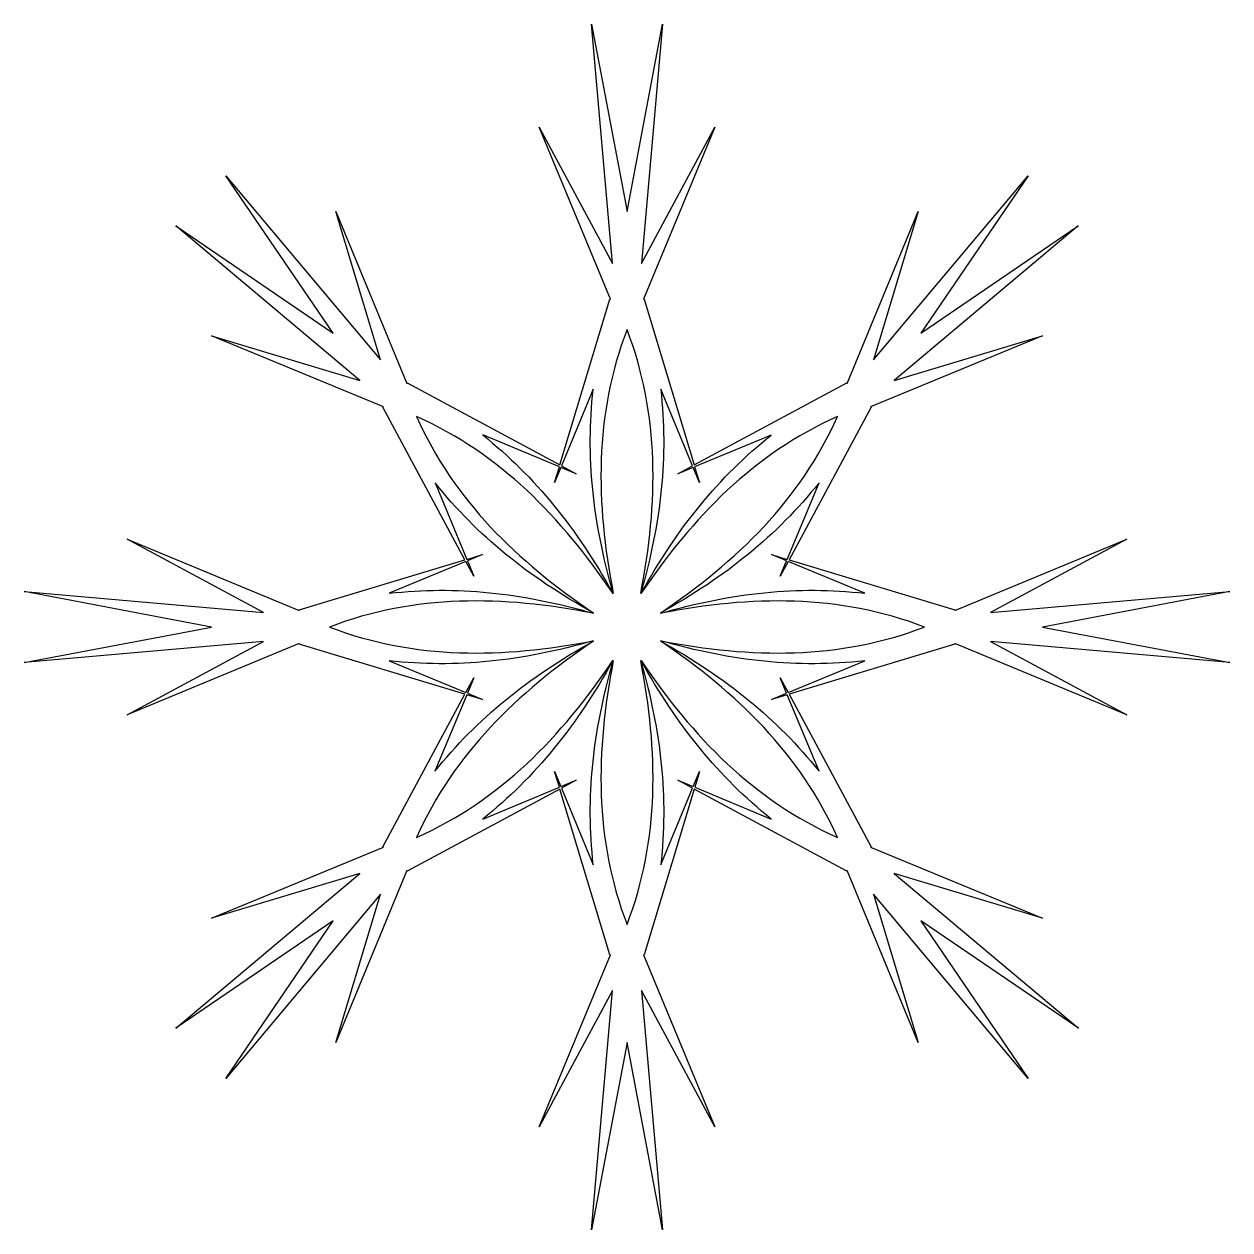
# Model space of a CAD drawing. Header units: centimetres. Extents: x -10 to 10, y -10 to 10.
import ezdxf

# ---------------------------------------------------------------- set-up
doc = ezdxf.new("R2010")
doc.units = ezdxf.units.CM
doc.header["$MEASUREMENT"] = 0
doc.layers.add('Camada 1', color=7, linetype='Continuous')

msp = doc.modelspace()

# ---------------------------------------------------------------- linework, layer by layer
at = {"layer": 'Camada 1'}
for points, knots in [([(6.88775, -0.00026), (6.88775, -0.00026), (9.99316, 0.58632), (9.99316, 0.58632), (9.99316, 0.58632), (9.99316, 0.58632), (6.02319, 0.24146), (6.02319, 0.24146), (6.02319, 0.24146), (6.02319, 0.24146), (8.2836, 1.45497), (8.2836, 1.45497), (8.2836, 1.45497), (8.2836, 1.45497), (5.4338, 0.27411), (5.4338, 0.27411), (5.4338, 0.27411), (5.4338, 0.27411), (5.43327, 0.27464), (5.43327, 0.27464), (5.43327, 0.27464), (5.43327, 0.27464), (5.43634, 0.2839), (5.43634, 0.2839), (5.43634, 0.2839), (5.43634, 0.2839), (2.68581, 1.1122), (2.68581, 1.1122), (2.68581, 1.1122), (2.68581, 1.1122), (4.04513, 3.64312), (4.04513, 3.64312), (4.04513, 3.64312), (4.04513, 3.64312), (4.0364, 3.64698), (4.0364, 3.64698), (4.0364, 3.64698), (4.0364, 3.64698), (4.0364, 3.64801), (4.0364, 3.64801), (4.0364, 3.64801), (4.0364, 3.64801), (6.8862, 4.8281), (6.8862, 4.8281), (6.8862, 4.8281), (6.8862, 4.8281), (4.42933, 4.08801), (4.42933, 4.08801), (4.42933, 4.08801), (4.42933, 4.08801), (7.48074, 6.65082), (7.48074, 6.65082), (7.48074, 6.65082), (7.48074, 6.65082), (4.87063, 4.87002), (4.87063, 4.87002), (4.87063, 4.87002), (4.87063, 4.87002), (6.65117, 7.4804), (6.65117, 7.4804), (6.65117, 7.4804), (6.65117, 7.4804), (4.08836, 4.42952), (4.08836, 4.42952), (4.08836, 4.42952), (4.08836, 4.42952), (4.82848, 6.88586), (4.82848, 6.88586), (4.82848, 6.88586), (4.82848, 6.88586), (3.64865, 4.03632), (3.64865, 4.03632), (3.64865, 4.03632), (3.64865, 4.03632), (3.64762, 4.03579), (3.64762, 4.03579), (3.64762, 4.03579), (3.64762, 4.03579), (3.64352, 4.04455), (3.64352, 4.04455), (3.64352, 4.04455), (3.64352, 4.04455), (1.1126, 2.68576), (1.1126, 2.68576), (1.1126, 2.68576), (1.1126, 2.68576), (0.28406, 5.43579), (0.28406, 5.43579), (0.28406, 5.43579), (0.28406, 5.43579), (0.27533, 5.43269), (0.27533, 5.43269), (0.27533, 5.43269), (0.27533, 5.43269), (0.2748, 5.43399), (0.2748, 5.43399), (0.2748, 5.43399), (0.2748, 5.43399), (1.45513, 8.28302), (1.45513, 8.28302), (1.45513, 8.28302), (1.45513, 8.28302), (0.24188, 6.02287), (0.24188, 6.02287), (0.24188, 6.02287), (0.24188, 6.02287), (0.58644, 9.99278), (0.58644, 9.99278), (0.58644, 9.99278), (0.58644, 9.99278), (0.00012, 6.88789), (0.00012, 6.88789), (0.00012, 6.88789), (0.00012, 6.88789), (-0.5867, 9.99278), (-0.5867, 9.99278), (-0.5867, 9.99278), (-0.5867, 9.99278), (-0.2416, 6.02281), (-0.2416, 6.02281), (-0.2416, 6.02281), (-0.2416, 6.02281), (-1.45511, 8.28296), (-1.45511, 8.28296), (-1.45511, 8.28296), (-1.45511, 8.28296), (-0.27451, 5.43393), (-0.27451, 5.43393), (-0.27451, 5.43393), (-0.27451, 5.43393), (-0.27501, 5.43263), (-0.27501, 5.43263), (-0.27501, 5.43263), (-0.27501, 5.43263), (-0.28377, 5.43573), (-0.28377, 5.43573), (-0.28377, 5.43573), (-0.28377, 5.43573), (-1.11231, 2.6857), (-1.11231, 2.6857), (-1.11231, 2.6857), (-1.11231, 2.6857), (-3.64323, 4.04449), (-3.64323, 4.04449), (-3.64323, 4.04449), (-3.64323, 4.04449), (-3.64736, 4.03573), (-3.64736, 4.03573), (-3.64736, 4.03573), (-3.64736, 4.03573), (-3.64863, 4.03626), (-3.64863, 4.03626), (-3.64863, 4.03626), (-3.64863, 4.03626), (-4.82793, 6.8858), (-4.82793, 6.8858), (-4.82793, 6.8858), (-4.82793, 6.8858), (-4.08784, 4.42946), (-4.08784, 4.42946), (-4.08784, 4.42946), (-4.08784, 4.42946), (-6.65145, 7.48038), (-6.65145, 7.48038), (-6.65145, 7.48038), (-6.65145, 7.48038), (-4.87041, 4.87), (-4.87041, 4.87), (-4.87041, 4.87), (-4.87041, 4.87), (-7.48103, 6.6508), (-7.48103, 6.6508), (-7.48103, 6.6508), (-7.48103, 6.6508), (-4.42938, 4.08799), (-4.42938, 4.08799), (-4.42938, 4.08799), (-4.42938, 4.08799), (-6.88622, 4.82808), (-6.88622, 4.82808), (-6.88622, 4.82808), (-6.88622, 4.82808), (-4.03668, 3.64799), (-4.03668, 3.64799), (-4.03668, 3.64799), (-4.03668, 3.64799), (-4.03591, 3.64696), (-4.03591, 3.64696), (-4.03591, 3.64696), (-4.03591, 3.64696), (-4.04467, 3.6431), (-4.04467, 3.6431), (-4.04467, 3.6431), (-4.04467, 3.6431), (-2.68561, 1.11218), (-2.68561, 1.11218), (-2.68561, 1.11218), (-2.68561, 1.11218), (-5.43614, 0.2839), (-5.43614, 0.2839), (-5.43614, 0.2839), (-5.43614, 0.2839), (-5.43281, 0.27464), (-5.43281, 0.27464), (-5.43281, 0.27464), (-5.43281, 0.27464), (-5.43358, 0.27411), (-5.43358, 0.27411), (-5.43358, 0.27411), (-5.43358, 0.27411), (-8.28309, 1.455), (-8.28309, 1.455), (-8.28309, 1.455), (-8.28309, 1.455), (-6.02297, 0.24149), (-6.02297, 0.24149), (-6.02297, 0.24149), (-6.02297, 0.24149), (-9.99317, 0.58632), (-9.99317, 0.58632), (-9.99317, 0.58632), (-9.99317, 0.58632), (-6.88802, -0.00026), (-6.88802, -0.00026), (-6.88802, -0.00026), (-6.88802, -0.00026), (-9.99266, -0.58708), (-9.99266, -0.58708), (-9.99266, -0.58708), (-9.99266, -0.58708), (-6.02296, -0.24172), (-6.02296, -0.24172), (-6.02296, -0.24172), (-6.02296, -0.24172), (-8.28308, -1.45576), (-8.28308, -1.45576), (-8.28308, -1.45576), (-8.28308, -1.45576), (-5.43407, -0.27514), (-5.43407, -0.27514), (-5.43407, -0.27514), (-5.43407, -0.27514), (-5.43278, -0.27514), (-5.43278, -0.27514), (-5.43278, -0.27514), (-5.43278, -0.27514), (-5.43611, -0.28414), (-5.43611, -0.28414), (-5.43611, -0.28414), (-5.43611, -0.28414), (-2.68608, -1.11268), (-2.68608, -1.11268), (-2.68608, -1.11268), (-2.68608, -1.11268), (-4.04514, -3.64358), (-4.04514, -3.64358), (-4.04514, -3.64358), (-4.04514, -3.64358), (-4.03588, -3.64771), (-4.03588, -3.64771), (-4.03588, -3.64771), (-4.03588, -3.64771), (-4.03641, -3.64845), (-4.03641, -3.64845), (-4.03641, -3.64845), (-4.03641, -3.64845), (-6.88618, -4.82831), (-6.88618, -4.82831), (-6.88618, -4.82831), (-6.88618, -4.82831), (-4.42984, -4.08819), (-4.42984, -4.08819), (-4.42984, -4.08819), (-4.42984, -4.08819), (-7.48103, -6.65184), (-7.48103, -6.65184), (-7.48103, -6.65184), (-7.48103, -6.65184), (-4.87015, -4.87053), (-4.87015, -4.87053), (-4.87015, -4.87053), (-4.87015, -4.87053), (-6.65146, -7.48144), (-6.65146, -7.48144), (-6.65146, -7.48144), (-6.65146, -7.48144), (-4.08789, -4.42976), (-4.08789, -4.42976), (-4.08789, -4.42976), (-4.08789, -4.42976), (-4.82798, -6.8866), (-4.82798, -6.8866), (-4.82798, -6.8866), (-4.82798, -6.8866), (-3.64815, -4.03709), (-3.64815, -4.03709), (-3.64815, -4.03709), (-3.64815, -4.03709), (-3.64738, -4.03632), (-3.64738, -4.03632), (-3.64738, -4.03632), (-3.64738, -4.03632), (-3.64275, -4.04505), (-3.64275, -4.04505), (-3.64275, -4.04505), (-3.64275, -4.04505), (-1.11235, -2.68649), (-1.11235, -2.68649), (-1.11235, -2.68649), (-1.11235, -2.68649), (-0.28431, -5.43652), (-0.28431, -5.43652), (-0.28431, -5.43652), (-0.28431, -5.43652), (-0.27455, -5.43319), (-0.27455, -5.43319), (-0.27455, -5.43319), (-0.27455, -5.43319), (-0.27455, -5.43396), (-0.27455, -5.43396), (-0.27455, -5.43396), (-0.27455, -5.43396), (-1.45539, -8.28347), (-1.45539, -8.28347), (-1.45539, -8.28347), (-1.45539, -8.28347), (-0.24161, -6.02335), (-0.24161, -6.02335), (-0.24161, -6.02335), (-0.24161, -6.02335), (-0.5867, -9.99278), (-0.5867, -9.99278), (-0.5867, -9.99278), (-0.5867, -9.99278), (0.00012, -6.88737), (0.00012, -6.88737), (0.00012, -6.88737), (0.00012, -6.88737), (0.58694, -9.99278), (0.58694, -9.99278), (0.58694, -9.99278), (0.58694, -9.99278), (0.24184, -6.02334), (0.24184, -6.02334), (0.24184, -6.02334), (0.24184, -6.02334), (1.45562, -8.28346), (1.45562, -8.28346), (1.45562, -8.28346), (1.45562, -8.28346), (0.27478, -5.43396), (0.27478, -5.43396), (0.27478, -5.43396), (0.27478, -5.43396), (0.27478, -5.43319), (0.27478, -5.43319), (0.27478, -5.43319), (0.27478, -5.43319), (0.28404, -5.43652), (0.28404, -5.43652), (0.28404, -5.43652), (0.28404, -5.43652), (1.11258, -2.68649), (1.11258, -2.68649), (1.11258, -2.68649), (1.11258, -2.68649), (3.643, -4.04505), (3.643, -4.04505), (3.643, -4.04505), (3.643, -4.04505), (3.6471, -4.03632), (3.6471, -4.03632), (3.6471, -4.03632), (3.6471, -4.03632), (3.64813, -4.03709), (3.64813, -4.03709), (3.64813, -4.03709), (3.64813, -4.03709), (4.82846, -6.8866), (4.82846, -6.8866), (4.82846, -6.8866), (4.82846, -6.8866), (4.08834, -4.43026), (4.08834, -4.43026), (4.08834, -4.43026), (4.08834, -4.43026), (6.65115, -7.48141), (6.65115, -7.48141), (6.65115, -7.48141), (6.65115, -7.48141), (4.87061, -4.8705), (4.87061, -4.8705), (4.87061, -4.8705), (4.87061, -4.8705), (7.48125, -6.65181), (7.48125, -6.65181), (7.48125, -6.65181), (7.48125, -6.65181), (4.42984, -4.08821), (4.42984, -4.08821), (4.42984, -4.08821), (4.42984, -4.08821), (6.88621, -4.82833), (6.88621, -4.82833), (6.88621, -4.82833), (6.88621, -4.82833), (4.03641, -3.64847), (4.03641, -3.64847), (4.03641, -3.64847), (4.03641, -3.64847), (4.03588, -3.64773), (4.03588, -3.64773), (4.03588, -3.64773), (4.03588, -3.64773), (4.04514, -3.6436), (4.04514, -3.6436), (4.04514, -3.6436), (4.04514, -3.6436), (2.68582, -1.1127), (2.68582, -1.1127), (2.68582, -1.1127), (2.68582, -1.1127), (5.43585, -0.28416), (5.43585, -0.28416), (5.43585, -0.28416), (5.43585, -0.28416), (5.43278, -0.27516), (5.43278, -0.27516), (5.43278, -0.27516), (5.43278, -0.27516), (5.43434, -0.27517), (5.43434, -0.27517), (5.43434, -0.27517), (5.43434, -0.27517), (8.28311, -1.45579), (8.28311, -1.45579), (8.28311, -1.45579), (8.28311, -1.45579), (6.02322, -0.24175), (6.02322, -0.24175), (6.02322, -0.24175), (6.02322, -0.24175), (9.99319, -0.58711), (9.99319, -0.58711), (9.99319, -0.58711), (9.99319, -0.58711), (6.88775, -0.00026), (6.88775, -0.00026)], [0, 0, 0, 0, 0.00884956, 0.00884956, 0.00884956, 0.00884956, 0.01769912, 0.01769912, 0.01769912, 0.01769912, 0.02654867, 0.02654867, 0.02654867, 0.02654867, 0.03539823, 0.03539823, 0.03539823, 0.03539823, 0.04424779, 0.04424779, 0.04424779, 0.04424779, 0.05309735, 0.05309735, 0.05309735, 0.05309735, 0.0619469, 0.0619469, 0.0619469, 0.0619469, 0.07079646, 0.07079646, 0.07079646, 0.07079646, 0.07964602, 0.07964602, 0.07964602, 0.07964602, 0.08849558, 0.08849558, 0.08849558, 0.08849558, 0.09734513, 0.09734513, 0.09734513, 0.09734513, 0.10619469, 0.10619469, 0.10619469, 0.10619469, 0.11504425, 0.11504425, 0.11504425, 0.11504425, 0.12389381, 0.12389381, 0.12389381, 0.12389381, 0.13274336, 0.13274336, 0.13274336, 0.13274336, 0.14159292, 0.14159292, 0.14159292, 0.14159292, 0.15044248, 0.15044248, 0.15044248, 0.15044248, 0.15929204, 0.15929204, 0.15929204, 0.15929204, 0.16814159, 0.16814159, 0.16814159, 0.16814159, 0.17699115, 0.17699115, 0.17699115, 0.17699115, 0.18584071, 0.18584071, 0.18584071, 0.18584071, 0.19469027, 0.19469027, 0.19469027, 0.19469027, 0.20353982, 0.20353982, 0.20353982, 0.20353982, 0.21238938, 0.21238938, 0.21238938, 0.21238938, 0.22123894, 0.22123894, 0.22123894, 0.22123894, 0.2300885, 0.2300885, 0.2300885, 0.2300885, 0.23893805, 0.23893805, 0.23893805, 0.23893805, 0.24778761, 0.24778761, 0.24778761, 0.24778761, 0.25663717, 0.25663717, 0.25663717, 0.25663717, 0.26548673, 0.26548673, 0.26548673, 0.26548673, 0.27433628, 0.27433628, 0.27433628, 0.27433628, 0.28318584, 0.28318584, 0.28318584, 0.28318584, 0.2920354, 0.2920354, 0.2920354, 0.2920354, 0.30088496, 0.30088496, 0.30088496, 0.30088496, 0.30973451, 0.30973451, 0.30973451, 0.30973451, 0.31858407, 0.31858407, 0.31858407, 0.31858407, 0.32743363, 0.32743363, 0.32743363, 0.32743363, 0.33628319, 0.33628319, 0.33628319, 0.33628319, 0.34513274, 0.34513274, 0.34513274, 0.34513274, 0.3539823, 0.3539823, 0.3539823, 0.3539823, 0.36283186, 0.36283186, 0.36283186, 0.36283186, 0.37168142, 0.37168142, 0.37168142, 0.37168142, 0.38053097, 0.38053097, 0.38053097, 0.38053097, 0.38938053, 0.38938053, 0.38938053, 0.38938053, 0.39823009, 0.39823009, 0.39823009, 0.39823009, 0.40707965, 0.40707965, 0.40707965, 0.40707965, 0.4159292, 0.4159292, 0.4159292, 0.4159292, 0.42477876, 0.42477876, 0.42477876, 0.42477876, 0.43362832, 0.43362832, 0.43362832, 0.43362832, 0.44247788, 0.44247788, 0.44247788, 0.44247788, 0.45132743, 0.45132743, 0.45132743, 0.45132743, 0.46017699, 0.46017699, 0.46017699, 0.46017699, 0.46902655, 0.46902655, 0.46902655, 0.46902655, 0.47787611, 0.47787611, 0.47787611, 0.47787611, 0.48672566, 0.48672566, 0.48672566, 0.48672566, 0.49557522, 0.49557522, 0.49557522, 0.49557522, 0.50442478, 0.50442478, 0.50442478, 0.50442478, 0.51327434, 0.51327434, 0.51327434, 0.51327434, 0.52212389, 0.52212389, 0.52212389, 0.52212389, 0.53097345, 0.53097345, 0.53097345, 0.53097345, 0.53982301, 0.53982301, 0.53982301, 0.53982301, 0.54867257, 0.54867257, 0.54867257, 0.54867257, 0.55752212, 0.55752212, 0.55752212, 0.55752212, 0.56637168, 0.56637168, 0.56637168, 0.56637168, 0.57522124, 0.57522124, 0.57522124, 0.57522124, 0.5840708, 0.5840708, 0.5840708, 0.5840708, 0.59292035, 0.59292035, 0.59292035, 0.59292035, 0.60176991, 0.60176991, 0.60176991, 0.60176991, 0.61061947, 0.61061947, 0.61061947, 0.61061947, 0.61946903, 0.61946903, 0.61946903, 0.61946903, 0.62831858, 0.62831858, 0.62831858, 0.62831858, 0.63716814, 0.63716814, 0.63716814, 0.63716814, 0.6460177, 0.6460177, 0.6460177, 0.6460177, 0.65486726, 0.65486726, 0.65486726, 0.65486726, 0.66371681, 0.66371681, 0.66371681, 0.66371681, 0.67256637, 0.67256637, 0.67256637, 0.67256637, 0.68141593, 0.68141593, 0.68141593, 0.68141593, 0.69026549, 0.69026549, 0.69026549, 0.69026549, 0.69911504, 0.69911504, 0.69911504, 0.69911504, 0.7079646, 0.7079646, 0.7079646, 0.7079646, 0.71681416, 0.71681416, 0.71681416, 0.71681416, 0.72566372, 0.72566372, 0.72566372, 0.72566372, 0.73451327, 0.73451327, 0.73451327, 0.73451327, 0.74336283, 0.74336283, 0.74336283, 0.74336283, 0.75221239, 0.75221239, 0.75221239, 0.75221239, 0.76106195, 0.76106195, 0.76106195, 0.76106195, 0.7699115, 0.7699115, 0.7699115, 0.7699115, 0.77876106, 0.77876106, 0.77876106, 0.77876106, 0.78761062, 0.78761062, 0.78761062, 0.78761062, 0.79646018, 0.79646018, 0.79646018, 0.79646018, 0.80530973, 0.80530973, 0.80530973, 0.80530973, 0.81415929, 0.81415929, 0.81415929, 0.81415929, 0.82300885, 0.82300885, 0.82300885, 0.82300885, 0.83185841, 0.83185841, 0.83185841, 0.83185841, 0.84070796, 0.84070796, 0.84070796, 0.84070796, 0.84955752, 0.84955752, 0.84955752, 0.84955752, 0.85840708, 0.85840708, 0.85840708, 0.85840708, 0.86725664, 0.86725664, 0.86725664, 0.86725664, 0.87610619, 0.87610619, 0.87610619, 0.87610619, 0.88495575, 0.88495575, 0.88495575, 0.88495575, 0.89380531, 0.89380531, 0.89380531, 0.89380531, 0.90265487, 0.90265487, 0.90265487, 0.90265487, 0.91150442, 0.91150442, 0.91150442, 0.91150442, 0.92035398, 0.92035398, 0.92035398, 0.92035398, 0.92920354, 0.92920354, 0.92920354, 0.92920354, 0.9380531, 0.9380531, 0.9380531, 0.9380531, 0.94690265, 0.94690265, 0.94690265, 0.94690265, 0.95575221, 0.95575221, 0.95575221, 0.95575221, 0.96460177, 0.96460177, 0.96460177, 0.96460177, 0.97345133, 0.97345133, 0.97345133, 0.97345133, 0.98230088, 0.98230088, 0.98230088, 0.98230088, 1, 1, 1, 1]), ([(2.64624, -1.09625), (2.64624, -1.09625), (2.39319, -1.20092), (2.39319, -1.20092), (2.39319, -1.20092), (2.39319, -1.20092), (2.65706, -1.1217), (2.65706, -1.1217), (2.65706, -1.1217), (2.65706, -1.1217), (3.18321, -2.39207), (3.18321, -2.39207), (3.18321, -2.39207), (2.4822, -1.51566), (1.64543, -0.8386), (0.55301, -0.23222), (0.55301, -0.23222), (1.82851, -1.09394), (2.86536, -2.09761), (3.48819, -3.48831), (3.48819, -3.48831), (2.09749, -2.86598), (1.09408, -1.8289), (0.23212, -0.55366), (0.23212, -0.55366), (0.83849, -1.64578), (1.51532, -2.48234), (2.3917, -3.18333), (2.3917, -3.18333), (2.3917, -3.18333), (1.12186, -2.65747), (1.12186, -2.65747), (1.12186, -2.65747), (1.12186, -2.65747), (1.20108, -2.3936), (1.20108, -2.3936), (1.20108, -2.3936), (1.20108, -2.3936), (1.09615, -2.64641), (1.09615, -2.64641), (1.09615, -2.64641), (1.09615, -2.64641), (0.84313, -2.54148), (0.84313, -2.54148), (0.84313, -2.54148), (0.84313, -2.54148), (1.08589, -2.67187), (1.08589, -2.67187), (1.08589, -2.67187), (1.08589, -2.67187), (0.55974, -3.94168), (0.55974, -3.94168), (0.55974, -3.94168), (0.6837, -2.82718), (0.57054, -1.75638), (0.227, -0.55573), (0.227, -0.55573), (0.51966, -2.06677), (0.54328, -3.50991), (0.00017, -4.933), (0.00017, -4.933), (-0.54294, -3.50991), (-0.51929, -2.06677), (-0.22716, -0.55573), (-0.22716, -0.55573), (-0.57072, -1.75638), (-0.68386, -2.82718), (-0.5594, -3.94219), (-0.5594, -3.94219), (-0.5594, -3.94219), (-1.08555, -2.67185), (-1.08555, -2.67185), (-1.08555, -2.67185), (-1.08555, -2.67185), (-0.84306, -2.54146), (-0.84306, -2.54146), (-0.84306, -2.54146), (-0.84306, -2.54146), (-1.09608, -2.64639), (-1.09608, -2.64639), (-1.09608, -2.64639), (-1.09608, -2.64639), (-1.20048, -2.39358), (-1.20048, -2.39358), (-1.20048, -2.39358), (-1.20048, -2.39358), (-1.12129, -2.65692), (-1.12129, -2.65692), (-1.12129, -2.65692), (-1.12129, -2.65692), (-2.39113, -3.18331), (-2.39113, -3.18331), (-2.39113, -3.18331), (-1.51525, -2.48232), (-0.83816, -1.64579), (-0.23232, -0.55364), (-0.23232, -0.55364), (-1.09354, -1.82888), (-2.09721, -2.86599), (-3.48789, -3.48829), (-3.48789, -3.48829), (-2.86556, -2.09759), (-1.82821, -1.09392), (-0.55324, -0.2322), (-0.55324, -0.2322), (-1.64536, -0.83857), (-2.48242, -1.51564), (-3.18291, -2.39205), (-3.18291, -2.39205), (-3.18291, -2.39205), (-2.65652, -1.12168), (-2.65652, -1.12168), (-2.65652, -1.12168), (-2.65652, -1.12168), (-2.39318, -1.2009), (-2.39318, -1.2009), (-2.39318, -1.2009), (-2.39318, -1.2009), (-2.64596, -1.09623), (-2.64596, -1.09623), (-2.64596, -1.09623), (-2.64596, -1.09623), (-2.54156, -0.84345), (-2.54156, -0.84345), (-2.54156, -0.84345), (-2.54156, -0.84345), (-2.67142, -1.08594), (-2.67142, -1.08594), (-2.67142, -1.08594), (-2.67142, -1.08594), (-3.941, -0.55979), (-3.941, -0.55979), (-3.941, -0.55979), (-2.8265, -0.68399), (-1.7562, -0.57085), (-0.55531, -0.22755), (-0.55531, -0.22755), (-2.06635, -0.51991), (-3.50949, -0.54333), (-4.93287, -0.00022), (-4.93287, -0.00022), (-3.50952, 0.54289), (-2.06585, 0.5195), (-0.55481, 0.22711), (-0.55481, 0.22711), (-1.75623, 0.57043), (-2.82652, 0.6833), (-3.94129, 0.55961), (-3.94129, 0.55961), (-3.94129, 0.55961), (-2.67145, 1.08523), (-2.67145, 1.08523), (-2.67145, 1.08523), (-2.67145, 1.08523), (-2.54106, 0.84324), (-2.54106, 0.84324), (-2.54106, 0.84324), (-2.54106, 0.84324), (-2.64573, 1.09552), (-2.64573, 1.09552), (-2.64573, 1.09552), (-2.64573, 1.09552), (-2.39321, 1.20043), (-2.39321, 1.20043), (-2.39321, 1.20043), (-2.39321, 1.20043), (-2.65655, 1.12148), (-2.65655, 1.12148), (-2.65655, 1.12148), (-2.65655, 1.12148), (-3.18217, 2.39029), (-3.18217, 2.39029), (-3.18217, 2.39029), (-2.48169, 1.51441), (-1.64542, 0.83811), (-0.5533, 0.23174), (-0.5533, 0.23174), (-1.82854, 1.09346), (-2.86563, 2.09713), (-3.48795, 3.48783), (-3.48795, 3.48783), (-2.09725, 2.86527), (-1.09358, 1.82868), (-0.23186, 0.55344), (-0.23186, 0.55344), (-0.83823, 1.64532), (-1.51506, 2.48159), (-2.39094, 3.1826), (-2.39094, 3.1826), (-2.39094, 3.1826), (-1.12136, 2.65645), (-1.12136, 2.65645), (-1.12136, 2.65645), (-1.12136, 2.65645), (-1.20055, 2.39287), (-1.20055, 2.39287), (-1.20055, 2.39287), (-1.20055, 2.39287), (-1.09615, 2.64565), (-1.09615, 2.64565), (-1.09615, 2.64565), (-1.09615, 2.64565), (-0.84313, 2.54125), (-0.84313, 2.54125), (-0.84313, 2.54125), (-0.84313, 2.54125), (-1.08562, 2.67111), (-1.08562, 2.67111), (-1.08562, 2.67111), (-1.08562, 2.67111), (-0.56, 3.94018), (-0.56, 3.94018), (-0.56, 3.94018), (-0.68396, 2.82568), (-0.57029, 1.75615), (-0.22723, 0.55499), (-0.22723, 0.55499), (-0.51989, 2.06629), (-0.54301, 3.50893), (0.0001, 4.93305), (0.0001, 4.93305), (0.54321, 3.50893), (0.52006, 2.06629), (0.22743, 0.55499), (0.22743, 0.55499), (0.57046, 1.75615), (0.6836, 2.82594), (0.55967, 3.94044), (0.55967, 3.94044), (0.55967, 3.94044), (1.08529, 2.6711), (1.08529, 2.6711), (1.08529, 2.6711), (1.08529, 2.6711), (0.84357, 2.54124), (0.84357, 2.54124), (0.84357, 2.54124), (0.84357, 2.54124), (1.09609, 2.64564), (1.09609, 2.64564), (1.09609, 2.64564), (1.09609, 2.64564), (1.20102, 2.39286), (1.20102, 2.39286), (1.20102, 2.39286), (1.20102, 2.39286), (1.12127, 2.65644), (1.12127, 2.65644), (1.12127, 2.65644), (1.12127, 2.65644), (2.39061, 3.18206), (2.39061, 3.18206), (2.39061, 3.18206), (1.51473, 2.48155), (0.8379, 1.64531), (0.23206, 0.55342), (0.23206, 0.55342), (1.09402, 1.82866), (2.09745, 2.86524), (3.48813, 3.48781), (3.48813, 3.48781), (2.8658, 2.09711), (1.82898, 1.09344), (0.55348, 0.23172), (0.55348, 0.23172), (1.64539, 0.83809), (2.48216, 1.51439), (3.18264, 2.39027), (3.18264, 2.39027), (3.18264, 2.39027), (2.65702, 1.12146), (2.65702, 1.12146), (2.65702, 1.12146), (2.65702, 1.12146), (2.39315, 1.20041), (2.39315, 1.20041), (2.39315, 1.20041), (2.39315, 1.20041), (2.6462, 1.0955), (2.6462, 1.0955), (2.6462, 1.0955), (2.6462, 1.0955), (2.54127, 0.84322), (2.54127, 0.84322), (2.54127, 0.84322), (2.54127, 0.84322), (2.67139, 1.08521), (2.67139, 1.08521), (2.67139, 1.08521), (2.67139, 1.08521), (3.94123, 0.55959), (3.94123, 0.55959), (3.94123, 0.55959), (2.8267, 0.68328), (1.75643, 0.57039), (0.55501, 0.22709), (0.55501, 0.22709), (2.06605, 0.51948), (3.50919, 0.5429), (4.93281, -0.00024), (4.93281, -0.00024), (3.50919, -0.54335), (2.06658, -0.51993), (0.55554, -0.22757), (0.55554, -0.22757), (1.75646, -0.57087), (2.82672, -0.684), (3.94125, -0.55981), (3.94125, -0.55981), (3.94125, -0.55981), (2.67141, -1.08596), (2.67141, -1.08596), (2.67141, -1.08596), (2.67141, -1.08596), (2.54129, -0.84347), (2.54129, -0.84347), (2.54129, -0.84347), (2.54129, -0.84347), (2.64624, -1.09625), (2.64624, -1.09625)], [0, 0, 0, 0, 0.01234568, 0.01234568, 0.01234568, 0.01234568, 0.02469136, 0.02469136, 0.02469136, 0.02469136, 0.03703704, 0.03703704, 0.03703704, 0.03703704, 0.04938272, 0.04938272, 0.04938272, 0.04938272, 0.0617284, 0.0617284, 0.0617284, 0.0617284, 0.07407407, 0.07407407, 0.07407407, 0.07407407, 0.08641975, 0.08641975, 0.08641975, 0.08641975, 0.09876543, 0.09876543, 0.09876543, 0.09876543, 0.11111111, 0.11111111, 0.11111111, 0.11111111, 0.12345679, 0.12345679, 0.12345679, 0.12345679, 0.13580247, 0.13580247, 0.13580247, 0.13580247, 0.14814815, 0.14814815, 0.14814815, 0.14814815, 0.16049383, 0.16049383, 0.16049383, 0.16049383, 0.17283951, 0.17283951, 0.17283951, 0.17283951, 0.18518519, 0.18518519, 0.18518519, 0.18518519, 0.19753086, 0.19753086, 0.19753086, 0.19753086, 0.20987654, 0.20987654, 0.20987654, 0.20987654, 0.22222222, 0.22222222, 0.22222222, 0.22222222, 0.2345679, 0.2345679, 0.2345679, 0.2345679, 0.24691358, 0.24691358, 0.24691358, 0.24691358, 0.25925926, 0.25925926, 0.25925926, 0.25925926, 0.27160494, 0.27160494, 0.27160494, 0.27160494, 0.28395062, 0.28395062, 0.28395062, 0.28395062, 0.2962963, 0.2962963, 0.2962963, 0.2962963, 0.30864198, 0.30864198, 0.30864198, 0.30864198, 0.32098765, 0.32098765, 0.32098765, 0.32098765, 0.33333333, 0.33333333, 0.33333333, 0.33333333, 0.34567901, 0.34567901, 0.34567901, 0.34567901, 0.35802469, 0.35802469, 0.35802469, 0.35802469, 0.37037037, 0.37037037, 0.37037037, 0.37037037, 0.38271605, 0.38271605, 0.38271605, 0.38271605, 0.39506173, 0.39506173, 0.39506173, 0.39506173, 0.40740741, 0.40740741, 0.40740741, 0.40740741, 0.41975309, 0.41975309, 0.41975309, 0.41975309, 0.43209877, 0.43209877, 0.43209877, 0.43209877, 0.44444444, 0.44444444, 0.44444444, 0.44444444, 0.45679012, 0.45679012, 0.45679012, 0.45679012, 0.4691358, 0.4691358, 0.4691358, 0.4691358, 0.48148148, 0.48148148, 0.48148148, 0.48148148, 0.49382716, 0.49382716, 0.49382716, 0.49382716, 0.50617284, 0.50617284, 0.50617284, 0.50617284, 0.51851852, 0.51851852, 0.51851852, 0.51851852, 0.5308642, 0.5308642, 0.5308642, 0.5308642, 0.54320988, 0.54320988, 0.54320988, 0.54320988, 0.55555556, 0.55555556, 0.55555556, 0.55555556, 0.56790123, 0.56790123, 0.56790123, 0.56790123, 0.58024691, 0.58024691, 0.58024691, 0.58024691, 0.59259259, 0.59259259, 0.59259259, 0.59259259, 0.60493827, 0.60493827, 0.60493827, 0.60493827, 0.61728395, 0.61728395, 0.61728395, 0.61728395, 0.62962963, 0.62962963, 0.62962963, 0.62962963, 0.64197531, 0.64197531, 0.64197531, 0.64197531, 0.65432099, 0.65432099, 0.65432099, 0.65432099, 0.66666667, 0.66666667, 0.66666667, 0.66666667, 0.67901235, 0.67901235, 0.67901235, 0.67901235, 0.69135802, 0.69135802, 0.69135802, 0.69135802, 0.7037037, 0.7037037, 0.7037037, 0.7037037, 0.71604938, 0.71604938, 0.71604938, 0.71604938, 0.72839506, 0.72839506, 0.72839506, 0.72839506, 0.74074074, 0.74074074, 0.74074074, 0.74074074, 0.75308642, 0.75308642, 0.75308642, 0.75308642, 0.7654321, 0.7654321, 0.7654321, 0.7654321, 0.77777778, 0.77777778, 0.77777778, 0.77777778, 0.79012346, 0.79012346, 0.79012346, 0.79012346, 0.80246914, 0.80246914, 0.80246914, 0.80246914, 0.81481481, 0.81481481, 0.81481481, 0.81481481, 0.82716049, 0.82716049, 0.82716049, 0.82716049, 0.83950617, 0.83950617, 0.83950617, 0.83950617, 0.85185185, 0.85185185, 0.85185185, 0.85185185, 0.86419753, 0.86419753, 0.86419753, 0.86419753, 0.87654321, 0.87654321, 0.87654321, 0.87654321, 0.88888889, 0.88888889, 0.88888889, 0.88888889, 0.90123457, 0.90123457, 0.90123457, 0.90123457, 0.91358025, 0.91358025, 0.91358025, 0.91358025, 0.92592593, 0.92592593, 0.92592593, 0.92592593, 0.9382716, 0.9382716, 0.9382716, 0.9382716, 0.95061728, 0.95061728, 0.95061728, 0.95061728, 0.96296296, 0.96296296, 0.96296296, 0.96296296, 0.97530864, 0.97530864, 0.97530864, 0.97530864, 1, 1, 1, 1])]:
    msp.add_open_spline(points, degree=3, knots=knots, dxfattribs=at)

doc.saveas('drawing.dxf')
